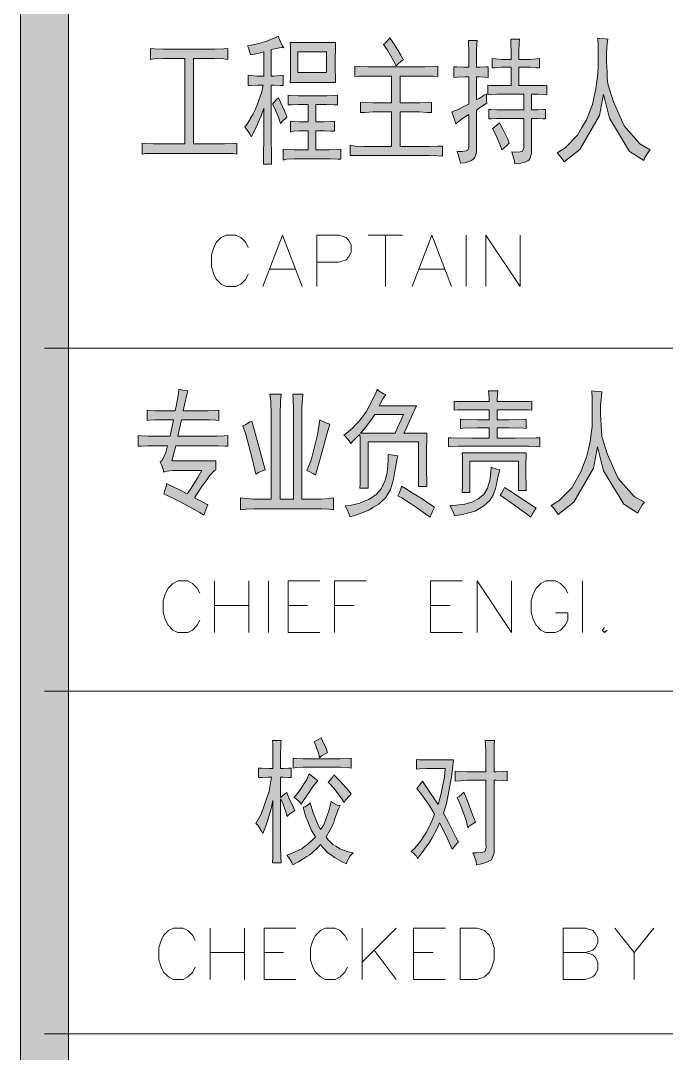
# Model space of a CAD drawing. Header units: millimetres. Extents: x -4415 to 173792, y -78716 to 47289.
# Drawn here: x 160225 to 163046, y -50278 to -45764 of the extents above; entities that cross this region are included whole.
import ezdxf

# ---------------------------------------------------------------- set-up
doc = ezdxf.new("R2010")
doc.units = ezdxf.units.MM

msp = doc.modelspace()

# ---------------------------------------------------------------- hatches: boundary and pattern name
h = msp.add_hatch(color=0)
h.dxf.hatch_style = 2
h.paths.add_polyline_path([(160434.1, -75715.9), (160224.8, -75715.9), (160224.8, 44288.1), (160434.1, 44288.1)])
h = msp.add_hatch(color=0)
h.dxf.hatch_style = 2
h.paths.add_polyline_path([(161216.7, -45873.8), (161231.7, -45870.6), (161266.1, -45863.1), (161285.4, -45857.7), (161303.7, -45852.3), (161335.9, -45839.5), (161349.8, -45830.9), (161356.3, -45845.9), (161368.1, -45872.7), (161374.5, -45882.4), (161368.1, -45881.3), (161355.2, -45882.4), (161348.8, -45884.5), (161342.3, -45885.6), (161327.3, -45888.8), (161319.8, -45889.9), (161319.8, -46005.8), (161331.6, -46005.8), (161358.4, -46003.7), (161372.4, -46002.6), (161372.4, -46047.7), (161358.4, -46046.6), (161331.6, -46045.6), (161319.8, -46045.6), (161319.8, -46252.8), (161319.8, -46278.5), (161320.8, -46348.3), (161320.8, -46391.2), (161286.5, -46391.2), (161286.5, -46348.3), (161287.6, -46279.6), (161287.6, -46254.9), (161287.6, -46146.5), (161275.8, -46179.8), (161247.9, -46242), (161232.8, -46271), (161226.4, -46259.2), (161212.4, -46238.8), (161204.9, -46229.1), (161216.7, -46213), (161239.3, -46174.4), (161248.9, -46154), (161258.6, -46132.5), (161276.8, -46078.8), (161284.3, -46045.6), (161261.8, -46045.6), (161229.6, -46046.6), (161218.9, -46047.7), (161218.9, -46002.6), (161233.9, -46003.7), (161256.4, -46005.8), (161262.9, -46005.8), (161287.6, -46005.8), (161287.6, -45899.6), (161276.8, -45902.8), (161246.8, -45910.3), (161229.6, -45913.5), (161226.4, -45902.8), (161221, -45882.4)])
h = msp.add_hatch(color=0)
h.paths.add_polyline_path([(161600, -45859.9), (161600, -45885.6), (161598.9, -45932.9), (161598.9, -45953.2), (161598.9, -45973.6), (161600, -46013.4), (161600, -46033.8), (161402.4, -46033.8), (161403.5, -46011.2), (161404.6, -45969.3), (161404.6, -45949), (161404.6, -45928.6), (161403.5, -45884.5), (161402.4, -45859.9)])
h.paths.add_polyline_path([(161561.3, -45990.8), (161561.3, -45899.6), (161435.7, -45899.6), (161435.7, -45990.8)])
h = msp.add_hatch(color=0)
h.dxf.hatch_style = 2
h.paths.add_polyline_path([(161865.1, -45960.8), (161854.4, -45939.3), (161827.5, -45893.1), (161810.4, -45868.4), (161819, -45860.9), (161834, -45844.8), (161838.3, -45838.4), (161857.6, -45866.3), (161886.6, -45914.6), (161897.3, -45935), (161891.9, -45938.2), (161875.8, -45951.1)])
h = msp.add_hatch(color=0)
h.dxf.hatch_style = 2
h.paths.add_polyline_path([(162182.9, -45909.2), (162182.9, -45892.1), (162181.8, -45863.1), (162181.8, -45850.2), (162220.4, -45850.2), (162218.3, -45864.1), (162216.1, -45896.4), (162216.1, -45913.5), (162216.1, -45967.2), (162231.2, -45967.2), (162256.9, -45966.1), (162267.7, -45965.1), (162267.7, -46012.3), (162254.8, -46011.2), (162229, -46010.1), (162216.1, -46010.1), (162216.1, -46108.9), (162228, -46103.5), (162250.5, -46089.6), (162261.2, -46083.1), (162261.2, -46096), (162261.2, -46117.5), (162262.3, -46125), (162247.3, -46133.6), (162224.7, -46148.6), (162216.1, -46156.1), (162216.1, -46323.6), (162216.1, -46339.7), (162209.7, -46362.2), (162202.2, -46368.7), (162194.7, -46375.1), (162166.8, -46384.8), (162146.4, -46386.9), (162144.2, -46375.1), (162136.7, -46349.4), (162132.4, -46335.4), (162150.7, -46335.4), (162172.1, -46333.3), (162176.4, -46331.1), (162179.6, -46330), (162182.9, -46317.2), (162182.9, -46306.4), (162182.9, -46174.4), (162176.4, -46178.7), (162164.6, -46186.2), (162158.2, -46190.5), (162151.7, -46194.8), (162136.7, -46206.6), (162127, -46215.2), (162123.8, -46205.5), (162115.2, -46179.8), (162108.8, -46162.6), (162136.7, -46151.8), (162173.2, -46133.6), (162182.9, -46128.2), (162182.9, -46010.1), (162165.7, -46010.1), (162132.4, -46011.2), (162117.4, -46012.3), (162117.4, -45965.1), (162131.3, -45966.1), (162163.5, -45967.2), (162182.9, -45967.2)])
h = msp.add_hatch(color=0)
h.dxf.hatch_style = 2
h.paths.add_polyline_path([(162368.6, -46047.7), (162368.6, -45967.2), (162341.7, -45967.2), (162324.6, -45967.2), (162296.7, -45969.3), (162285.9, -45970.4), (162285.9, -45929.6), (162299.9, -45930.7), (162327.8, -45932.9), (162341.7, -45932.9), (162368.6, -45932.9), (162368.6, -45902.8), (162367.5, -45859.9), (162366.4, -45844.8), (162404, -45844.8), (162402.9, -45859.9), (162401.9, -45902.8), (162401.9, -45932.9), (162437.3, -45932.9), (162451.2, -45932.9), (162479.2, -45930.7), (162492, -45929.6), (162492, -45970.4), (162479.2, -45969.3), (162451.2, -45967.2), (162437.3, -45967.2), (162401.9, -45967.2), (162401.9, -46047.7), (162467.3, -46047.7), (162485.6, -46047.7), (162513.5, -46046.6), (162524.2, -46045.6), (162524.2, -46087.4), (162511.4, -46086.4), (162485.6, -46085.3), (162470.6, -46085.3), (162456.6, -46085.3), (162456.6, -46154), (162469.5, -46154), (162484.5, -46154), (162509.2, -46152.9), (162518.9, -46151.8), (162518.9, -46193.7), (162507.1, -46192.6), (162482.4, -46191.6), (162469.5, -46191.6), (162456.6, -46191.6), (162456.6, -46325.8), (162456.6, -46345.1), (162448, -46370.8), (162440.5, -46376.2), (162431.9, -46381.6), (162404, -46388), (162384.7, -46389.1), (162383.6, -46378.4), (162376.1, -46352.6), (162370.7, -46337.6), (162385.8, -46338.6), (162407.2, -46337.6), (162412.6, -46336.5), (162418, -46334.3), (162423.3, -46320.4), (162423.3, -46308.6), (162423.3, -46191.6), (162319.2, -46191.6), (162306.3, -46191.6), (162282.7, -46192.6), (162270.9, -46193.7), (162270.9, -46151.8), (162281.6, -46152.9), (162306.3, -46154), (162319.2, -46154), (162423.3, -46154), (162423.3, -46085.3), (162313.8, -46085.3), (162305.2, -46085.3), (162281.6, -46086.4), (162266.6, -46087.4), (162266.6, -46045.6), (162277.3, -46046.6), (162298.8, -46047.7), (162308.5, -46047.7)])
h = msp.add_hatch(color=0)
h.dxf.hatch_style = 2
h.paths.add_polyline_path([(162569.3, -46341.9), (162604.8, -46319.3), (162658.4, -46264.6), (162677.7, -46231.3), (162697.1, -46198), (162723.9, -46130.4), (162731.4, -46096), (162738.9, -46061.7), (162747.5, -45996.2), (162748.6, -45966.1), (162748.6, -45936.1), (162748.6, -45873.8), (162746.5, -45840.5), (162756.1, -45841.6), (162778.7, -45843.8), (162790.5, -45844.8), (162788.3, -45864.1), (162785.1, -45902.8), (162785.1, -45923.2), (162785.1, -45942.5), (162787.2, -45988.7), (162788.3, -46014.4), (162790.5, -46040.2), (162816.2, -46118.6), (162838.8, -46171.2), (162862.4, -46223.8), (162931.1, -46302.1), (162976.2, -46327.9), (162965.4, -46341.9), (162951.5, -46365.5), (162948.3, -46375.1), (162886, -46335.4), (162798, -46190.5), (162771.1, -46085.3), (162754, -46178.7), (162668.1, -46326.8), (162599.4, -46381.6), (162595.1, -46373), (162580.1, -46352.6)])
h = msp.add_hatch(color=0)
h.dxf.hatch_style = 2
h.paths.add_polyline_path([(161052.5, -45887.8), (161073.9, -45887.8), (161112.6, -45886.7), (161130.8, -45885.6), (161130.8, -45932.9), (161112.6, -45930.7), (161073.9, -45929.6), (161052.5, -45929.6), (160980.6, -45929.6), (160980.6, -46302.1), (161095.4, -46302.1), (161115.8, -46302.1), (161152.3, -46301.1), (161169.5, -46300), (161169.5, -46347.2), (161152.3, -46345.1), (161116.9, -46344), (161097.6, -46344), (160823.8, -46344), (160803.4, -46344), (160770.1, -46345.1), (160756.2, -46347.2), (160756.2, -46300), (160771.2, -46301.1), (160805.6, -46302.1), (160824.9, -46302.1), (160941.9, -46302.1), (160941.9, -45929.6), (160871.1, -45929.6), (160848.5, -45929.6), (160808.8, -45930.7), (160791.6, -45932.9), (160791.6, -45885.6), (160808.8, -45886.7), (160848.5, -45887.8), (160871.1, -45887.8)])
h = msp.add_hatch(color=0)
h.dxf.hatch_style = 2
h.paths.add_polyline_path([(161976.8, -45965.1), (161990.7, -45965.1), (162026.1, -45964), (162047.6, -45962.9), (162047.6, -46008), (162026.1, -46006.9), (161990.7, -46005.8), (161976.8, -46005.8), (161883.4, -46005.8), (161883.4, -46122.9), (161953.1, -46122.9), (161968.2, -46122.9), (162001.4, -46121.8), (162020.8, -46120.7), (162020.8, -46165.8), (162001.4, -46164.7), (161968.2, -46162.6), (161953.1, -46162.6), (161883.4, -46162.6), (161883.4, -46313.9), (161993.9, -46313.9), (162010, -46313.9), (162047.6, -46312.9), (162068, -46311.8), (162068, -46355.8), (162047.6, -46354.7), (162010, -46353.7), (161993.9, -46353.7), (161665.4, -46353.7), (161665.4, -46308.6), (161686.9, -46311.8), (161724.5, -46313.9), (161741.7, -46313.9), (161845.8, -46313.9), (161845.8, -46162.6), (161777.1, -46162.6), (161763.1, -46162.6), (161728.8, -46164.7), (161709.5, -46165.8), (161709.5, -46120.7), (161730.9, -46121.8), (161764.2, -46122.9), (161777.1, -46122.9), (161845.8, -46122.9), (161845.8, -46005.8), (161757.8, -46005.8), (161739.5, -46005.8), (161703, -46006.9), (161684.8, -46008), (161684.8, -45962.9), (161704.1, -45964), (161741.7, -45965.1), (161758.8, -45965.1)])
h = msp.add_hatch(color=0)
h.dxf.hatch_style = 2
h.paths.add_polyline_path([(161549.5, -46092.8), (161563.5, -46092.8), (161593.5, -46091.7), (161609.6, -46089.6), (161609.6, -46132.5), (161593.5, -46131.4), (161563.5, -46130.4), (161549.5, -46130.4), (161515.2, -46130.4), (161515.2, -46205.5), (161535.5, -46205.5), (161548.4, -46205.5), (161579.6, -46204.4), (161596.7, -46203.4), (161596.7, -46247.4), (161579.6, -46246.3), (161550.6, -46245.2), (161539.8, -46245.2), (161515.2, -46245.2), (161515.2, -46327.9), (161558.1, -46327.9), (161574.2, -46327.9), (161607.5, -46326.8), (161624.6, -46325.8), (161624.6, -46369.8), (161610.7, -46368.7), (161577.4, -46367.6), (161558.1, -46367.6), (161440, -46367.6), (161420.7, -46367.6), (161386.3, -46369.8), (161372.4, -46373), (161372.4, -46325.8), (161386.3, -46326.8), (161420.7, -46327.9), (161440, -46327.9), (161481.9, -46327.9), (161481.9, -46245.2), (161457.2, -46245.2), (161443.2, -46245.2), (161416.4, -46247.4), (161404.6, -46250.6), (161404.6, -46203.4), (161416.4, -46204.4), (161443.2, -46205.5), (161457.2, -46205.5), (161481.9, -46205.5), (161481.9, -46130.4), (161454, -46130.4), (161437.9, -46130.4), (161407.8, -46131.4), (161393.8, -46132.5), (161393.8, -46089.6), (161407.8, -46091.7), (161437.9, -46092.8), (161454, -46092.8)])
h = msp.add_hatch(color=0)
h.dxf.hatch_style = 2
h.paths.add_polyline_path([(161350.9, -46101.4), (161360.6, -46119.6), (161378.8, -46160.4), (161388.5, -46184), (161383.1, -46189.4), (161369.2, -46203.4), (161360.6, -46213), (161350.9, -46186.2), (161333.7, -46144.3), (161325.1, -46128.2), (161330.5, -46121.8), (161343.4, -46108.9)])
h = msp.add_hatch(color=0)
h.dxf.hatch_style = 2
h.paths.add_polyline_path([(162317.1, -46209.8), (162332.1, -46237.7), (162353.6, -46281.7), (162360, -46300), (162351.4, -46307.5), (162335.3, -46322.5), (162327.8, -46327.9), (162319.2, -46303.2), (162298.8, -46257), (162287, -46235.6), (162293.4, -46231.3), (162308.5, -46218.4)])
h = msp.add_hatch(color=0)
h.dxf.hatch_style = 2
h.paths.add_polyline_path([(161025.6, -47926.3), (161008.5, -47914.5), (160921.5, -47867.3), (160850.7, -47831.9), (160855, -47817.9), (160861.4, -47795.4), (160862.5, -47786.8), (160879.6, -47795.4), (160924.7, -47817.9), (160952.6, -47831.9), (160966.6, -47811.5), (160998.8, -47761), (161016, -47731), (160889.3, -47731), (160875.3, -47732), (160855, -47735.3), (160848.5, -47737.4), (160848.5, -47731), (160842.1, -47708.4), (160834.6, -47692.3), (160843.1, -47686.9), (160859.2, -47651.5), (160866.8, -47622.5), (160798.1, -47622.5), (160780.9, -47622.5), (160750.8, -47623.6), (160737.9, -47624.7), (160737.9, -47577.4), (160750.8, -47578.5), (160780.9, -47579.6), (160798.1, -47579.6), (160877.5, -47579.6), (160892.5, -47508.7), (160826, -47508.7), (160812, -47508.7), (160787.3, -47509.8), (160777.7, -47512), (160777.7, -47466.9), (160787.3, -47468), (160812, -47469), (160826, -47469), (160900, -47469), (160906.5, -47441.1), (160914, -47393.9), (160916.1, -47374.6), (160932.2, -47378.9), (160951.6, -47382.1), (160954.8, -47382.1), (160950.5, -47399.2), (160940.8, -47443.3), (160935.5, -47469), (161031, -47469), (161042.8, -47469), (161072.9, -47468), (161091.1, -47466.9), (161091.1, -47512), (161078.2, -47509.8), (161048.2, -47508.7), (161031, -47508.7), (160927.9, -47508.7), (160911.8, -47579.6), (161069.7, -47579.6), (161082.5, -47579.6), (161113.7, -47578.5), (161130.8, -47577.4), (161130.8, -47624.7), (161118, -47623.6), (161087.9, -47622.5), (161070.7, -47622.5), (160903.3, -47622.5), (160896.8, -47644), (160888.2, -47677.3), (160886.1, -47688), (161078.2, -47688), (161078.2, -47727.7), (161071.8, -47731), (161050.3, -47753.5), (161035.3, -47775), (161019.2, -47796.4), (160994.5, -47834), (160984.8, -47850.1), (161007.4, -47861.9), (161036.4, -47877), (161042.8, -47879.1)])
h = msp.add_hatch(color=0)
h.dxf.hatch_style = 2
h.paths.add_polyline_path([(161362.7, -47396), (161360.6, -47429.3), (161359.5, -47485.1), (161359.5, -47508.7), (161359.5, -47855.5), (161417.5, -47855.5), (161417.5, -47480.8), (161417.5, -47461.5), (161415.3, -47419.6), (161414.2, -47396), (161458.3, -47396), (161456.1, -47415.3), (161454, -47455.1), (161454, -47476.5), (161454, -47855.5), (161523.7, -47855.5), (161537.7, -47855.5), (161572, -47853.3), (161592.4, -47850.1), (161592.4, -47902.7), (161572, -47899.5), (161538.8, -47897.3), (161524.8, -47897.3), (161256.4, -47897.3), (161244.6, -47897.3), (161209.2, -47899.5), (161185.6, -47902.7), (161185.6, -47850.1), (161209.2, -47853.3), (161243.6, -47855.5), (161255.4, -47855.5), (161319.8, -47855.5), (161319.8, -47506.6), (161319.8, -47481.9), (161317.6, -47427.2), (161314.4, -47396)])
h = msp.add_hatch(color=0)
h.paths.add_polyline_path([(161820, -47398.2), (161808.2, -47417.5), (161794.3, -47442.2), (161792.1, -47447.6), (161954.2, -47447.6), (161932.7, -47493.7), (161905.9, -47553.8), (161899.5, -47567.8), (162000.4, -47567.8), (161999.3, -47585), (161998.2, -47641.9), (161998.2, -47683.7), (161998.2, -47724.5), (161999.3, -47783.6), (162000.4, -47800.7), (161962.8, -47800.7), (161962.8, -47605.4), (161743.8, -47605.4), (161743.8, -47808.2), (161707.3, -47808.2), (161708.4, -47788.9), (161708.4, -47728.8), (161708.4, -47688), (161708.4, -47647.2), (161708.4, -47589.3), (161707.3, -47573.2), (161694.4, -47585), (161675.1, -47604.3), (161667.6, -47612.9), (161660.1, -47601.1), (161644, -47581.7), (161636.5, -47575.3), (161648.3, -47567.8), (161675.1, -47545.2), (161690.1, -47529.1), (161705.2, -47513), (161734.1, -47473.3), (161748.1, -47448.6), (161761, -47425), (161778.2, -47387.4), (161782.5, -47374.6), (161792.1, -47383.1), (161810.4, -47395)])
h.paths.add_polyline_path([(161772.8, -47485.1), (161757.8, -47507.7), (161726.6, -47549.5), (161710.5, -47567.8), (161860.8, -47567.8), (161871.6, -47543.1), (161890.9, -47502.3), (161897.3, -47485.1)])
h = msp.add_hatch(color=0)
h.dxf.hatch_style = 2
h.paths.add_polyline_path([(162309.5, -47382.1), (162308.5, -47396), (162307.4, -47419.6), (162307.4, -47429.3), (162369.7, -47429.3), (162444.8, -47428.2), (162458.8, -47427.2), (162458.8, -47466.9), (162443.7, -47465.8), (162367.5, -47464.7), (162307.4, -47464.7), (162307.4, -47508.7), (162360, -47508.7), (162423.3, -47507.7), (162434.1, -47506.6), (162434.1, -47546.3), (162423.3, -47545.2), (162360, -47544.2), (162307.4, -47544.2), (162307.4, -47589.3), (162384.7, -47589.3), (162477, -47588.2), (162493.1, -47587.1), (162493.1, -47626.8), (162477, -47625.8), (162444.8, -47624.7), (162428.7, -47624.7), (162151.7, -47624.7), (162134.6, -47624.7), (162105.6, -47625.8), (162093.8, -47626.8), (162093.8, -47587.1), (162105.6, -47588.2), (162195.7, -47589.3), (162272, -47589.3), (162272, -47544.2), (162221.5, -47544.2), (162159.2, -47545.2), (162146.4, -47546.3), (162146.4, -47506.6), (162159.2, -47507.7), (162221.5, -47508.7), (162272, -47508.7), (162272, -47464.7), (162210.8, -47464.7), (162134.6, -47465.8), (162118.5, -47466.9), (162118.5, -47427.2), (162130.3, -47428.2), (162207.6, -47429.3), (162272, -47429.3), (162272, -47419.6), (162270.9, -47396), (162269.8, -47382.1)])
h = msp.add_hatch(color=0)
h.dxf.hatch_style = 2
h.paths.add_polyline_path([(162543.6, -47883.4), (162577.9, -47860.9), (162632.7, -47806.1), (162652, -47772.8), (162671.3, -47739.5), (162698.1, -47671.9), (162705.7, -47637.6), (162713.2, -47603.2), (162721.8, -47537.7), (162722.8, -47507.7), (162722.8, -47477.6), (162722.8, -47415.3), (162720.7, -47382.1), (162730.3, -47383.1), (162752.9, -47385.3), (162764.7, -47386.4), (162762.6, -47405.7), (162759.3, -47444.3), (162759.3, -47464.7), (162759.3, -47484.1), (162761.5, -47530.2), (162762.6, -47556), (162764.7, -47581.7), (162789.4, -47660.1), (162813, -47712.7), (162836.6, -47765.3), (162905.3, -47843.7), (162950.4, -47869.4), (162939.7, -47883.4), (162925.7, -47907), (162921.4, -47916.7), (162860.2, -47877), (162772.2, -47732), (162745.4, -47626.8), (162728.2, -47720.2), (162642.3, -47868.4), (162573.6, -47923.1), (162568.3, -47914.5), (162553.2, -47894.1)])
h = msp.add_hatch(color=0)
h.dxf.hatch_style = 2
h.paths.add_polyline_path([(161235, -47514.1), (161245.7, -47550.6), (161274.7, -47658), (161294, -47727.7), (161284.3, -47731), (161264, -47739.5), (161253.2, -47747.1), (161237.1, -47678.4), (161209.2, -47573.2), (161196.3, -47534.5), (161206, -47530.2), (161225.3, -47519.5)])
h = msp.add_hatch(color=0)
h.dxf.hatch_style = 2
h.paths.add_polyline_path([(161576.3, -47528.1), (161564.5, -47567.8), (161533.4, -47679.4), (161513, -47751.4), (161504.4, -47744.9), (161485.1, -47734.2), (161475.4, -47731), (161493.7, -47684.8), (161522.7, -47574.2), (161532.3, -47508.7), (161542, -47514.1), (161563.5, -47523.8)])
h = msp.add_hatch(color=0)
h.dxf.hatch_style = 2
h.paths.add_polyline_path([(161872.6, -47666.5), (161870.5, -47678.4), (161863, -47717), (161858.7, -47743.8), (161854.4, -47769.6), (161840.4, -47813.6), (161830.8, -47830.8), (161821.1, -47848), (161790, -47878), (161767.4, -47890.9), (161746, -47903.8), (161693.4, -47924.2), (161663.3, -47932.8), (161660.1, -47921), (161650.4, -47897.3), (161642.9, -47885.5), (161664.4, -47883.4), (161706.2, -47872.7), (161726.6, -47865.1), (161747, -47856.6), (161778.2, -47835.1), (161790, -47822.2), (161801.8, -47809.3), (161816.8, -47777.1), (161822.2, -47757.8), (161826.5, -47738.5), (161830.8, -47689.1), (161830.8, -47660.1), (161842.6, -47662.3), (161863, -47665.5)])
h = msp.add_hatch(color=0)
h.dxf.hatch_style = 2
h.paths.add_polyline_path([(162434.1, -47652.6), (162434.1, -47666.5), (162433, -47703), (162433, -47725.6), (162433, -47748.1), (162434.1, -47794.3), (162434.1, -47817.9), (162399.7, -47817.9), (162399.7, -47690.2), (162187.2, -47690.2), (162187.2, -47826.5), (162153.9, -47826.5), (162155, -47795.4), (162156, -47746), (162156, -47727.7), (162156, -47709.5), (162155, -47671.9), (162153.9, -47652.6)])
h = msp.add_hatch(color=0)
h.dxf.hatch_style = 2
h.paths.add_polyline_path([(162101.3, -47883.4), (162126, -47882.3), (162165.7, -47877), (162180.7, -47872.7), (162196.8, -47868.4), (162224.7, -47854.4), (162236.5, -47844.7), (162249.4, -47835.1), (162265.5, -47808.2), (162269.8, -47792.1), (162275.2, -47775), (162279.5, -47737.4), (162280.6, -47715.9), (162287, -47719.1), (162305.2, -47724.5), (162318.1, -47727.7), (162314.9, -47741.7), (162307.4, -47773.9), (162304.2, -47792.1), (162299.9, -47809.3), (162290.2, -47838.3), (162282.7, -47850.1), (162275.2, -47861.9), (162249.4, -47885.5), (162230.1, -47896.3), (162210.8, -47908.1), (162156, -47923.1), (162120.6, -47928.5), (162116.3, -47915.6), (162106.6, -47893.1)])
h = msp.add_hatch(color=0)
h.dxf.hatch_style = 2
h.paths.add_polyline_path([(161888.7, -47798.6), (161905.9, -47809.3), (161940.3, -47830.8), (161957.4, -47841.5), (161975.7, -47851.2), (162013.3, -47877), (162033.7, -47890.9), (162028.3, -47899.5), (162018.6, -47922), (162014.3, -47934.9), (161995, -47921), (161958.5, -47895.2), (161941.3, -47883.4), (161924.2, -47871.6), (161889.8, -47850.1), (161872.6, -47841.5), (161880.1, -47826.5), (161887.7, -47806.1)])
h = msp.add_hatch(color=0)
h.dxf.hatch_style = 2
h.paths.add_polyline_path([(162339.6, -47804), (162357.8, -47816.8), (162426.5, -47861.9), (162477, -47895.2), (162470.6, -47904.9), (162458.8, -47924.2), (162454.5, -47934.9), (162435.1, -47919.9), (162368.6, -47871.6), (162320.3, -47838.3), (162324.6, -47831.9), (162334.2, -47813.6)])
h = msp.add_hatch(color=0)
h.dxf.hatch_style = 2
h.paths.add_polyline_path([(161327.3, -49033.1), (161327.3, -48986.9), (161326.2, -48925.8), (161325.1, -48910.7), (161362.7, -48910.7), (161361.6, -48925.8), (161360.6, -48986.9), (161360.6, -49033.1), (161371.3, -49033.1), (161394.9, -49032), (161406.7, -49031), (161406.7, -49072.8), (161394.9, -49071.8), (161372.4, -49070.7), (161360.6, -49070.7), (161360.6, -49159.8), (161367, -49154.4), (161379.9, -49143.7), (161387.4, -49138.3), (161397.1, -49160.9), (161415.3, -49200.6), (161422.8, -49216.7), (161414.2, -49222), (161397.1, -49234.9), (161389.6, -49242.4), (161384.2, -49223.1), (161370.2, -49184.5), (161360.6, -49165.1), (161360.6, -49348.7), (161360.6, -49372.3), (161361.6, -49420.6), (161362.7, -49445.3), (161325.1, -49445.3), (161326.2, -49420.6), (161327.3, -49372.3), (161327.3, -49348.7), (161327.3, -49173.7), (161319.8, -49209.2), (161297.2, -49281.1), (161283.3, -49317.6), (161275.8, -49303.6), (161260.7, -49281.1), (161253.2, -49273.6), (161275.8, -49232.8), (161310.1, -49131.9), (161320.8, -49070.7), (161306.9, -49070.7), (161279, -49071.8), (161264, -49072.8), (161264, -49031), (161279, -49032), (161310.1, -49033.1)])
h = msp.add_hatch(color=0)
h.dxf.hatch_style = 2
h.paths.add_polyline_path([(161537.7, -48898.9), (161544.1, -48911.8), (161559.2, -48945.1), (161565.6, -48964.4), (161558.1, -48967.6), (161539.8, -48978.4), (161530.2, -48985.9), (161528, -48970.8), (161516.2, -48936.5), (161507.6, -48917.2)])
h = msp.add_hatch(color=0)
h.dxf.hatch_style = 2
h.paths.add_polyline_path([(162123.8, -49044.9), (162145.3, -49046), (162174.3, -49047.1), (162181.8, -49047.1), (162258, -49047.1), (162258, -48976.2), (162258, -48961.2), (162255.9, -48927.9), (162254.8, -48910.7), (162295.6, -48910.7), (162294.5, -48924.7), (162293.4, -48960.1), (162293.4, -48981.6), (162293.4, -49047.1), (162302, -49047.1), (162331, -49046), (162351.4, -49044.9), (162351.4, -49086.8), (162331, -49085.7), (162302, -49084.6), (162293.4, -49084.6), (162293.4, -49380.9), (162294.5, -49403.5), (162282.7, -49432.4), (162270.9, -49437.8), (162259.1, -49444.3), (162232.2, -49451.8), (162217.2, -49453.9), (162215.1, -49440), (162206.5, -49414.2), (162201.1, -49402.4), (162220.4, -49402.4), (162245.1, -49399.2), (162250.5, -49397), (162254.8, -49393.8), (162259.1, -49376.6), (162258, -49362.7), (162258, -49084.6), (162183.9, -49084.6), (162176.4, -49084.6), (162146.4, -49086.8), (162123.8, -49088.9)])
h = msp.add_hatch(color=0)
h.dxf.hatch_style = 2
h.paths.add_polyline_path([(161603.2, -48990.2), (161620.4, -48990.2), (161653.6, -48989.1), (161669.7, -48988), (161669.7, -49031), (161655.8, -49028.8), (161622.5, -49027.7), (161603.2, -49027.7), (161477.6, -49027.7), (161459.3, -49027.7), (161429.3, -49028.8), (161415.3, -49031), (161415.3, -48988), (161429.3, -48989.1), (161459.3, -48990.2), (161477.6, -48990.2)])
h = msp.add_hatch(color=0)
h.dxf.hatch_style = 2
h.paths.add_polyline_path([(161954.2, -48993.4), (161967.1, -48994.5), (161998.2, -48995.5), (162016.5, -48995.5), (162116.3, -48995.5), (162107.7, -49070.7), (162086.3, -49186.6), (162072.3, -49228.5), (162094.8, -49269.3), (162127, -49332.6), (162137.8, -49355.2), (162131.3, -49361.6), (162117.4, -49376.6), (162109.9, -49386.3), (162091.6, -49343.3), (162063.7, -49286.5), (162055.1, -49270.4), (162044.4, -49295), (162022.9, -49336.9), (162012.2, -49353), (162001.4, -49369.1), (161975.7, -49405.6), (161959.6, -49426), (161953.1, -49415.3), (161939.2, -49400.2), (161931.7, -49396), (161946.7, -49380.9), (161973.5, -49348.7), (161986.4, -49329.4), (161998.2, -49311.1), (162021.8, -49262.8), (162033.7, -49232.8), (162012.2, -49198.4), (161973.5, -49142.6), (161956.4, -49120.1), (161961.7, -49113.6), (161973.5, -49098.6), (161981, -49088.9), (162006.8, -49127.6), (162041.2, -49178), (162049.8, -49190.9), (162061.6, -49148), (162076.6, -49069.6), (162079.8, -49033.1), (162016.5, -49033.1), (161998.2, -49033.1), (161967.1, -49034.2), (161954.2, -49035.3)])
h = msp.add_hatch(color=0)
h.dxf.hatch_style = 2
h.paths.add_polyline_path([(161523.7, -49086.8), (161517.3, -49093.2), (161499, -49115.8), (161488.3, -49132.9), (161476.5, -49150.1), (161458.3, -49178), (161450.7, -49188.8), (161444.3, -49180.2), (161428.2, -49166.2), (161419.6, -49159.8), (161442.2, -49132.9), (161475.4, -49081.4), (161486.2, -49056.7)])
h = msp.add_hatch(color=0)
h.dxf.hatch_style = 2
h.paths.add_polyline_path([(161593.5, -49061), (161620.4, -49088.9), (161659, -49130.8), (161669.7, -49143.7), (161661.1, -49153.3), (161645, -49171.6), (161638.6, -49181.3), (161628.9, -49165.1), (161594.6, -49120.1), (161568.8, -49092.2), (161577.4, -49084.6), (161589.2, -49069.6)])
h = msp.add_hatch(color=0)
h.dxf.hatch_style = 2
h.paths.add_polyline_path([(162161.4, -49136.2), (162176.4, -49171.6), (162201.1, -49238.1), (162211.9, -49268.2), (162201.1, -49274.6), (162183.9, -49286.5), (162178.6, -49291.8), (162171.1, -49259.6), (162147.4, -49194.1), (162132.4, -49159.8), (162138.9, -49156.6), (162152.8, -49144.8)])
h = msp.add_hatch(color=0)
h.dxf.hatch_style = 2
h.paths.add_polyline_path([(161489.4, -49183.4), (161501.2, -49223.1), (161524.8, -49281.1), (161535.5, -49299.3), (161549.5, -49278.9), (161572, -49217.7), (161581.7, -49177), (161589.2, -49183.4), (161608.5, -49193.1), (161620.4, -49195.2), (161613.9, -49209.2), (161602.1, -49240.3), (161596.7, -49256.4), (161591.4, -49273.6), (161572, -49311.1), (161559.2, -49331.5), (161566.7, -49343.3), (161589.2, -49364.8), (161604.3, -49374.5), (161619.3, -49384.1), (161655.8, -49398.1), (161677.2, -49402.4), (161665.4, -49414.2), (161651.5, -49437.8), (161648.3, -49449.6), (161630, -49441), (161596.7, -49422.8), (161582.8, -49412.1), (161567.8, -49401.3), (161544.1, -49377.7), (161535.5, -49364.8), (161524.8, -49377.7), (161500.1, -49400.2), (161488.3, -49409.9), (161475.4, -49418.5), (161438.9, -49441), (161414.2, -49453.9), (161408.9, -49441), (161394.9, -49420.6), (161387.4, -49412.1), (161414.2, -49402.4), (161452.9, -49384.1), (161465.8, -49374.5), (161478.7, -49364.8), (161502.3, -49343.3), (161513, -49331.5), (161495.8, -49304.7), (161470.1, -49240.3), (161459.3, -49202.7), (161467.9, -49200.6), (161482.9, -49190.9)])

# ---------------------------------------------------------------- linework, layer by layer
at = {"color": 0, "lineweight": 0}
for points in [[(160434.1, -75715.9), (160224.8, -75715.9), (160224.8, 44288.1), (160434.1, 44288.1)], [(161216.7, -45873.8), (161231.7, -45870.6), (161266.1, -45863.1), (161285.4, -45857.7), (161303.7, -45852.3), (161335.9, -45839.5), (161349.8, -45830.9), (161356.3, -45845.9), (161368.1, -45872.7), (161374.5, -45882.4), (161368.1, -45881.3), (161355.2, -45882.4), (161348.8, -45884.5), (161342.3, -45885.6), (161327.3, -45888.8), (161319.8, -45889.9), (161319.8, -46005.8), (161331.6, -46005.8), (161358.4, -46003.7), (161372.4, -46002.6), (161372.4, -46047.7), (161358.4, -46046.6), (161331.6, -46045.6), (161319.8, -46045.6), (161319.8, -46252.8), (161319.8, -46278.5), (161320.8, -46348.3), (161320.8, -46391.2), (161286.5, -46391.2), (161286.5, -46348.3), (161287.6, -46279.6), (161287.6, -46254.9), (161287.6, -46146.5), (161275.8, -46179.8), (161247.9, -46242), (161232.8, -46271), (161226.4, -46259.2), (161212.4, -46238.8), (161204.9, -46229.1), (161216.7, -46213), (161239.3, -46174.4), (161248.9, -46154), (161258.6, -46132.5), (161276.8, -46078.8), (161284.3, -46045.6), (161261.8, -46045.6), (161229.6, -46046.6), (161218.9, -46047.7), (161218.9, -46002.6), (161233.9, -46003.7), (161256.4, -46005.8), (161262.9, -46005.8), (161287.6, -46005.8), (161287.6, -45899.6), (161276.8, -45902.8), (161246.8, -45910.3), (161229.6, -45913.5), (161226.4, -45902.8), (161221, -45882.4)], [(161600, -45859.9), (161600, -45885.6), (161598.9, -45932.9), (161598.9, -45953.2), (161598.9, -45973.6), (161600, -46013.4), (161600, -46033.8), (161402.4, -46033.8), (161403.5, -46011.2), (161404.6, -45969.3), (161404.6, -45949), (161404.6, -45928.6), (161403.5, -45884.5), (161402.4, -45859.9)], [(161865.1, -45960.8), (161854.4, -45939.3), (161827.5, -45893.1), (161810.4, -45868.4), (161819, -45860.9), (161834, -45844.8), (161838.3, -45838.4), (161857.6, -45866.3), (161886.6, -45914.6), (161897.3, -45935), (161891.9, -45938.2), (161875.8, -45951.1)], [(162182.9, -45909.2), (162182.9, -45892.1), (162181.8, -45863.1), (162181.8, -45850.2), (162220.4, -45850.2), (162218.3, -45864.1), (162216.1, -45896.4), (162216.1, -45913.5), (162216.1, -45967.2), (162231.2, -45967.2), (162256.9, -45966.1), (162267.7, -45965.1), (162267.7, -46012.3), (162254.8, -46011.2), (162229, -46010.1), (162216.1, -46010.1), (162216.1, -46108.9), (162228, -46103.5), (162250.5, -46089.6), (162261.2, -46083.1), (162261.2, -46096), (162261.2, -46117.5), (162262.3, -46125), (162247.3, -46133.6), (162224.7, -46148.6), (162216.1, -46156.1), (162216.1, -46323.6), (162216.1, -46339.7), (162209.7, -46362.2), (162202.2, -46368.7), (162194.7, -46375.1), (162166.8, -46384.8), (162146.4, -46386.9), (162144.2, -46375.1), (162136.7, -46349.4), (162132.4, -46335.4), (162150.7, -46335.4), (162172.1, -46333.3), (162176.4, -46331.1), (162179.6, -46330), (162182.9, -46317.2), (162182.9, -46306.4), (162182.9, -46174.4), (162176.4, -46178.7), (162164.6, -46186.2), (162158.2, -46190.5), (162151.7, -46194.8), (162136.7, -46206.6), (162127, -46215.2), (162123.8, -46205.5), (162115.2, -46179.8), (162108.8, -46162.6), (162136.7, -46151.8), (162173.2, -46133.6), (162182.9, -46128.2), (162182.9, -46010.1), (162165.7, -46010.1), (162132.4, -46011.2), (162117.4, -46012.3), (162117.4, -45965.1), (162131.3, -45966.1), (162163.5, -45967.2), (162182.9, -45967.2)], [(162368.6, -46047.7), (162368.6, -45967.2), (162341.7, -45967.2), (162324.6, -45967.2), (162296.7, -45969.3), (162285.9, -45970.4), (162285.9, -45929.6), (162299.9, -45930.7), (162327.8, -45932.9), (162341.7, -45932.9), (162368.6, -45932.9), (162368.6, -45902.8), (162367.5, -45859.9), (162366.4, -45844.8), (162404, -45844.8), (162402.9, -45859.9), (162401.9, -45902.8), (162401.9, -45932.9), (162437.3, -45932.9), (162451.2, -45932.9), (162479.2, -45930.7), (162492, -45929.6), (162492, -45970.4), (162479.2, -45969.3), (162451.2, -45967.2), (162437.3, -45967.2), (162401.9, -45967.2), (162401.9, -46047.7), (162467.3, -46047.7), (162485.6, -46047.7), (162513.5, -46046.6), (162524.2, -46045.6), (162524.2, -46087.4), (162511.4, -46086.4), (162485.6, -46085.3), (162470.6, -46085.3), (162456.6, -46085.3), (162456.6, -46154), (162469.5, -46154), (162484.5, -46154), (162509.2, -46152.9), (162518.9, -46151.8), (162518.9, -46193.7), (162507.1, -46192.6), (162482.4, -46191.6), (162469.5, -46191.6), (162456.6, -46191.6), (162456.6, -46325.8), (162456.6, -46345.1), (162448, -46370.8), (162440.5, -46376.2), (162431.9, -46381.6), (162404, -46388), (162384.7, -46389.1), (162383.6, -46378.4), (162376.1, -46352.6), (162370.7, -46337.6), (162385.8, -46338.6), (162407.2, -46337.6), (162412.6, -46336.5), (162418, -46334.3), (162423.3, -46320.4), (162423.3, -46308.6), (162423.3, -46191.6), (162319.2, -46191.6), (162306.3, -46191.6), (162282.7, -46192.6), (162270.9, -46193.7), (162270.9, -46151.8), (162281.6, -46152.9), (162306.3, -46154), (162319.2, -46154), (162423.3, -46154), (162423.3, -46085.3), (162313.8, -46085.3), (162305.2, -46085.3), (162281.6, -46086.4), (162266.6, -46087.4), (162266.6, -46045.6), (162277.3, -46046.6), (162298.8, -46047.7), (162308.5, -46047.7)], [(162569.3, -46341.9), (162604.8, -46319.3), (162658.4, -46264.6), (162677.7, -46231.3), (162697.1, -46198), (162723.9, -46130.4), (162731.4, -46096), (162738.9, -46061.7), (162747.5, -45996.2), (162748.6, -45966.1), (162748.6, -45936.1), (162748.6, -45873.8), (162746.5, -45840.5), (162756.1, -45841.6), (162778.7, -45843.8), (162790.5, -45844.8), (162788.3, -45864.1), (162785.1, -45902.8), (162785.1, -45923.2), (162785.1, -45942.5), (162787.2, -45988.7), (162788.3, -46014.4), (162790.5, -46040.2), (162816.2, -46118.6), (162838.8, -46171.2), (162862.4, -46223.8), (162931.1, -46302.1), (162976.2, -46327.9), (162965.4, -46341.9), (162951.5, -46365.5), (162948.3, -46375.1), (162886, -46335.4), (162798, -46190.5), (162771.1, -46085.3), (162754, -46178.7), (162668.1, -46326.8), (162599.4, -46381.6), (162595.1, -46373), (162580.1, -46352.6)], [(161052.5, -45887.8), (161073.9, -45887.8), (161112.6, -45886.7), (161130.8, -45885.6), (161130.8, -45932.9), (161112.6, -45930.7), (161073.9, -45929.6), (161052.5, -45929.6), (160980.6, -45929.6), (160980.6, -46302.1), (161095.4, -46302.1), (161115.8, -46302.1), (161152.3, -46301.1), (161169.5, -46300), (161169.5, -46347.2), (161152.3, -46345.1), (161116.9, -46344), (161097.6, -46344), (160823.8, -46344), (160803.4, -46344), (160770.1, -46345.1), (160756.2, -46347.2), (160756.2, -46300), (160771.2, -46301.1), (160805.6, -46302.1), (160824.9, -46302.1), (160941.9, -46302.1), (160941.9, -45929.6), (160871.1, -45929.6), (160848.5, -45929.6), (160808.8, -45930.7), (160791.6, -45932.9), (160791.6, -45885.6), (160808.8, -45886.7), (160848.5, -45887.8), (160871.1, -45887.8)], [(161561.3, -45990.8), (161561.3, -45899.6), (161435.7, -45899.6), (161435.7, -45990.8)], [(161976.8, -45965.1), (161990.7, -45965.1), (162026.1, -45964), (162047.6, -45962.9), (162047.6, -46008), (162026.1, -46006.9), (161990.7, -46005.8), (161976.8, -46005.8), (161883.4, -46005.8), (161883.4, -46122.9), (161953.1, -46122.9), (161968.2, -46122.9), (162001.4, -46121.8), (162020.8, -46120.7), (162020.8, -46165.8), (162001.4, -46164.7), (161968.2, -46162.6), (161953.1, -46162.6), (161883.4, -46162.6), (161883.4, -46313.9), (161993.9, -46313.9), (162010, -46313.9), (162047.6, -46312.9), (162068, -46311.8), (162068, -46355.8), (162047.6, -46354.7), (162010, -46353.7), (161993.9, -46353.7), (161665.4, -46353.7), (161665.4, -46308.6), (161686.9, -46311.8), (161724.5, -46313.9), (161741.7, -46313.9), (161845.8, -46313.9), (161845.8, -46162.6), (161777.1, -46162.6), (161763.1, -46162.6), (161728.8, -46164.7), (161709.5, -46165.8), (161709.5, -46120.7), (161730.9, -46121.8), (161764.2, -46122.9), (161777.1, -46122.9), (161845.8, -46122.9), (161845.8, -46005.8), (161757.8, -46005.8), (161739.5, -46005.8), (161703, -46006.9), (161684.8, -46008), (161684.8, -45962.9), (161704.1, -45964), (161741.7, -45965.1), (161758.8, -45965.1)], [(161549.5, -46092.8), (161563.5, -46092.8), (161593.5, -46091.7), (161609.6, -46089.6), (161609.6, -46132.5), (161593.5, -46131.4), (161563.5, -46130.4), (161549.5, -46130.4), (161515.2, -46130.4), (161515.2, -46205.5), (161535.5, -46205.5), (161548.4, -46205.5), (161579.6, -46204.4), (161596.7, -46203.4), (161596.7, -46247.4), (161579.6, -46246.3), (161550.6, -46245.2), (161539.8, -46245.2), (161515.2, -46245.2), (161515.2, -46327.9), (161558.1, -46327.9), (161574.2, -46327.9), (161607.5, -46326.8), (161624.6, -46325.8), (161624.6, -46369.8), (161610.7, -46368.7), (161577.4, -46367.6), (161558.1, -46367.6), (161440, -46367.6), (161420.7, -46367.6), (161386.3, -46369.8), (161372.4, -46373), (161372.4, -46325.8), (161386.3, -46326.8), (161420.7, -46327.9), (161440, -46327.9), (161481.9, -46327.9), (161481.9, -46245.2), (161457.2, -46245.2), (161443.2, -46245.2), (161416.4, -46247.4), (161404.6, -46250.6), (161404.6, -46203.4), (161416.4, -46204.4), (161443.2, -46205.5), (161457.2, -46205.5), (161481.9, -46205.5), (161481.9, -46130.4), (161454, -46130.4), (161437.9, -46130.4), (161407.8, -46131.4), (161393.8, -46132.5), (161393.8, -46089.6), (161407.8, -46091.7), (161437.9, -46092.8), (161454, -46092.8)], [(161350.9, -46101.4), (161360.6, -46119.6), (161378.8, -46160.4), (161388.5, -46184), (161383.1, -46189.4), (161369.2, -46203.4), (161360.6, -46213), (161350.9, -46186.2), (161333.7, -46144.3), (161325.1, -46128.2), (161330.5, -46121.8), (161343.4, -46108.9)], [(162317.1, -46209.8), (162332.1, -46237.7), (162353.6, -46281.7), (162360, -46300), (162351.4, -46307.5), (162335.3, -46322.5), (162327.8, -46327.9), (162319.2, -46303.2), (162298.8, -46257), (162287, -46235.6), (162293.4, -46231.3), (162308.5, -46218.4)], [(161025.6, -47926.3), (161008.5, -47914.5), (160921.5, -47867.3), (160850.7, -47831.9), (160855, -47817.9), (160861.4, -47795.4), (160862.5, -47786.8), (160879.6, -47795.4), (160924.7, -47817.9), (160952.6, -47831.9), (160966.6, -47811.5), (160998.8, -47761), (161016, -47731), (160889.3, -47731), (160875.3, -47732), (160855, -47735.3), (160848.5, -47737.4), (160848.5, -47731), (160842.1, -47708.4), (160834.6, -47692.3), (160843.1, -47686.9), (160859.2, -47651.5), (160866.8, -47622.5), (160798.1, -47622.5), (160780.9, -47622.5), (160750.8, -47623.6), (160737.9, -47624.7), (160737.9, -47577.4), (160750.8, -47578.5), (160780.9, -47579.6), (160798.1, -47579.6), (160877.5, -47579.6), (160892.5, -47508.7), (160826, -47508.7), (160812, -47508.7), (160787.3, -47509.8), (160777.7, -47512), (160777.7, -47466.9), (160787.3, -47468), (160812, -47469), (160826, -47469), (160900, -47469), (160906.5, -47441.1), (160914, -47393.9), (160916.1, -47374.6), (160932.2, -47378.9), (160951.6, -47382.1), (160954.8, -47382.1), (160950.5, -47399.2), (160940.8, -47443.3), (160935.5, -47469), (161031, -47469), (161042.8, -47469), (161072.9, -47468), (161091.1, -47466.9), (161091.1, -47512), (161078.2, -47509.8), (161048.2, -47508.7), (161031, -47508.7), (160927.9, -47508.7), (160911.8, -47579.6), (161069.7, -47579.6), (161082.5, -47579.6), (161113.7, -47578.5), (161130.8, -47577.4), (161130.8, -47624.7), (161118, -47623.6), (161087.9, -47622.5), (161070.7, -47622.5), (160903.3, -47622.5), (160896.8, -47644), (160888.2, -47677.3), (160886.1, -47688), (161078.2, -47688), (161078.2, -47727.7), (161071.8, -47731), (161050.3, -47753.5), (161035.3, -47775), (161019.2, -47796.4), (160994.5, -47834), (160984.8, -47850.1), (161007.4, -47861.9), (161036.4, -47877), (161042.8, -47879.1)], [(161362.7, -47396), (161360.6, -47429.3), (161359.5, -47485.1), (161359.5, -47508.7), (161359.5, -47855.5), (161417.5, -47855.5), (161417.5, -47480.8), (161417.5, -47461.5), (161415.3, -47419.6), (161414.2, -47396), (161458.3, -47396), (161456.1, -47415.3), (161454, -47455.1), (161454, -47476.5), (161454, -47855.5), (161523.7, -47855.5), (161537.7, -47855.5), (161572, -47853.3), (161592.4, -47850.1), (161592.4, -47902.7), (161572, -47899.5), (161538.8, -47897.3), (161524.8, -47897.3), (161256.4, -47897.3), (161244.6, -47897.3), (161209.2, -47899.5), (161185.6, -47902.7), (161185.6, -47850.1), (161209.2, -47853.3), (161243.6, -47855.5), (161255.4, -47855.5), (161319.8, -47855.5), (161319.8, -47506.6), (161319.8, -47481.9), (161317.6, -47427.2), (161314.4, -47396)], [(161820, -47398.2), (161808.2, -47417.5), (161794.3, -47442.2), (161792.1, -47447.6), (161954.2, -47447.6), (161932.7, -47493.7), (161905.9, -47553.8), (161899.5, -47567.8), (162000.4, -47567.8), (161999.3, -47585), (161998.2, -47641.9), (161998.2, -47683.7), (161998.2, -47724.5), (161999.3, -47783.6), (162000.4, -47800.7), (161962.8, -47800.7), (161962.8, -47605.4), (161743.8, -47605.4), (161743.8, -47808.2), (161707.3, -47808.2), (161708.4, -47788.9), (161708.4, -47728.8), (161708.4, -47688), (161708.4, -47647.2), (161708.4, -47589.3), (161707.3, -47573.2), (161694.4, -47585), (161675.1, -47604.3), (161667.6, -47612.9), (161660.1, -47601.1), (161644, -47581.7), (161636.5, -47575.3), (161648.3, -47567.8), (161675.1, -47545.2), (161690.1, -47529.1), (161705.2, -47513), (161734.1, -47473.3), (161748.1, -47448.6), (161761, -47425), (161778.2, -47387.4), (161782.5, -47374.6), (161792.1, -47383.1), (161810.4, -47395)], [(162309.5, -47382.1), (162308.5, -47396), (162307.4, -47419.6), (162307.4, -47429.3), (162369.7, -47429.3), (162444.8, -47428.2), (162458.8, -47427.2), (162458.8, -47466.9), (162443.7, -47465.8), (162367.5, -47464.7), (162307.4, -47464.7), (162307.4, -47508.7), (162360, -47508.7), (162423.3, -47507.7), (162434.1, -47506.6), (162434.1, -47546.3), (162423.3, -47545.2), (162360, -47544.2), (162307.4, -47544.2), (162307.4, -47589.3), (162384.7, -47589.3), (162477, -47588.2), (162493.1, -47587.1), (162493.1, -47626.8), (162477, -47625.8), (162444.8, -47624.7), (162428.7, -47624.7), (162151.7, -47624.7), (162134.6, -47624.7), (162105.6, -47625.8), (162093.8, -47626.8), (162093.8, -47587.1), (162105.6, -47588.2), (162195.7, -47589.3), (162272, -47589.3), (162272, -47544.2), (162221.5, -47544.2), (162159.2, -47545.2), (162146.4, -47546.3), (162146.4, -47506.6), (162159.2, -47507.7), (162221.5, -47508.7), (162272, -47508.7), (162272, -47464.7), (162210.8, -47464.7), (162134.6, -47465.8), (162118.5, -47466.9), (162118.5, -47427.2), (162130.3, -47428.2), (162207.6, -47429.3), (162272, -47429.3), (162272, -47419.6), (162270.9, -47396), (162269.8, -47382.1)], [(162543.6, -47883.4), (162577.9, -47860.9), (162632.7, -47806.1), (162652, -47772.8), (162671.3, -47739.5), (162698.1, -47671.9), (162705.7, -47637.6), (162713.2, -47603.2), (162721.8, -47537.7), (162722.8, -47507.7), (162722.8, -47477.6), (162722.8, -47415.3), (162720.7, -47382.1), (162730.3, -47383.1), (162752.9, -47385.3), (162764.7, -47386.4), (162762.6, -47405.7), (162759.3, -47444.3), (162759.3, -47464.7), (162759.3, -47484.1), (162761.5, -47530.2), (162762.6, -47556), (162764.7, -47581.7), (162789.4, -47660.1), (162813, -47712.7), (162836.6, -47765.3), (162905.3, -47843.7), (162950.4, -47869.4), (162939.7, -47883.4), (162925.7, -47907), (162921.4, -47916.7), (162860.2, -47877), (162772.2, -47732), (162745.4, -47626.8), (162728.2, -47720.2), (162642.3, -47868.4), (162573.6, -47923.1), (162568.3, -47914.5), (162553.2, -47894.1)], [(161772.8, -47485.1), (161757.8, -47507.7), (161726.6, -47549.5), (161710.5, -47567.8), (161860.8, -47567.8), (161871.6, -47543.1), (161890.9, -47502.3), (161897.3, -47485.1)], [(161235, -47514.1), (161245.7, -47550.6), (161274.7, -47658), (161294, -47727.7), (161284.3, -47731), (161264, -47739.5), (161253.2, -47747.1), (161237.1, -47678.4), (161209.2, -47573.2), (161196.3, -47534.5), (161206, -47530.2), (161225.3, -47519.5)], [(161576.3, -47528.1), (161564.5, -47567.8), (161533.4, -47679.4), (161513, -47751.4), (161504.4, -47744.9), (161485.1, -47734.2), (161475.4, -47731), (161493.7, -47684.8), (161522.7, -47574.2), (161532.3, -47508.7), (161542, -47514.1), (161563.5, -47523.8)], [(161872.6, -47666.5), (161870.5, -47678.4), (161863, -47717), (161858.7, -47743.8), (161854.4, -47769.6), (161840.4, -47813.6), (161830.8, -47830.8), (161821.1, -47848), (161790, -47878), (161767.4, -47890.9), (161746, -47903.8), (161693.4, -47924.2), (161663.3, -47932.8), (161660.1, -47921), (161650.4, -47897.3), (161642.9, -47885.5), (161664.4, -47883.4), (161706.2, -47872.7), (161726.6, -47865.1), (161747, -47856.6), (161778.2, -47835.1), (161790, -47822.2), (161801.8, -47809.3), (161816.8, -47777.1), (161822.2, -47757.8), (161826.5, -47738.5), (161830.8, -47689.1), (161830.8, -47660.1), (161842.6, -47662.3), (161863, -47665.5)], [(162434.1, -47652.6), (162434.1, -47666.5), (162433, -47703), (162433, -47725.6), (162433, -47748.1), (162434.1, -47794.3), (162434.1, -47817.9), (162399.7, -47817.9), (162399.7, -47690.2), (162187.2, -47690.2), (162187.2, -47826.5), (162153.9, -47826.5), (162155, -47795.4), (162156, -47746), (162156, -47727.7), (162156, -47709.5), (162155, -47671.9), (162153.9, -47652.6)], [(162101.3, -47883.4), (162126, -47882.3), (162165.7, -47877), (162180.7, -47872.7), (162196.8, -47868.4), (162224.7, -47854.4), (162236.5, -47844.7), (162249.4, -47835.1), (162265.5, -47808.2), (162269.8, -47792.1), (162275.2, -47775), (162279.5, -47737.4), (162280.6, -47715.9), (162287, -47719.1), (162305.2, -47724.5), (162318.1, -47727.7), (162314.9, -47741.7), (162307.4, -47773.9), (162304.2, -47792.1), (162299.9, -47809.3), (162290.2, -47838.3), (162282.7, -47850.1), (162275.2, -47861.9), (162249.4, -47885.5), (162230.1, -47896.3), (162210.8, -47908.1), (162156, -47923.1), (162120.6, -47928.5), (162116.3, -47915.6), (162106.6, -47893.1)], [(161888.7, -47798.6), (161905.9, -47809.3), (161940.3, -47830.8), (161957.4, -47841.5), (161975.7, -47851.2), (162013.3, -47877), (162033.7, -47890.9), (162028.3, -47899.5), (162018.6, -47922), (162014.3, -47934.9), (161995, -47921), (161958.5, -47895.2), (161941.3, -47883.4), (161924.2, -47871.6), (161889.8, -47850.1), (161872.6, -47841.5), (161880.1, -47826.5), (161887.7, -47806.1)], [(162339.6, -47804), (162357.8, -47816.8), (162426.5, -47861.9), (162477, -47895.2), (162470.6, -47904.9), (162458.8, -47924.2), (162454.5, -47934.9), (162435.1, -47919.9), (162368.6, -47871.6), (162320.3, -47838.3), (162324.6, -47831.9), (162334.2, -47813.6)], [(161327.3, -49033.1), (161327.3, -48986.9), (161326.2, -48925.8), (161325.1, -48910.7), (161362.7, -48910.7), (161361.6, -48925.8), (161360.6, -48986.9), (161360.6, -49033.1), (161371.3, -49033.1), (161394.9, -49032), (161406.7, -49031), (161406.7, -49072.8), (161394.9, -49071.8), (161372.4, -49070.7), (161360.6, -49070.7), (161360.6, -49159.8), (161367, -49154.4), (161379.9, -49143.7), (161387.4, -49138.3), (161397.1, -49160.9), (161415.3, -49200.6), (161422.8, -49216.7), (161414.2, -49222), (161397.1, -49234.9), (161389.6, -49242.4), (161384.2, -49223.1), (161370.2, -49184.5), (161360.6, -49165.1), (161360.6, -49348.7), (161360.6, -49372.3), (161361.6, -49420.6), (161362.7, -49445.3), (161325.1, -49445.3), (161326.2, -49420.6), (161327.3, -49372.3), (161327.3, -49348.7), (161327.3, -49173.7), (161319.8, -49209.2), (161297.2, -49281.1), (161283.3, -49317.6), (161275.8, -49303.6), (161260.7, -49281.1), (161253.2, -49273.6), (161275.8, -49232.8), (161310.1, -49131.9), (161320.8, -49070.7), (161306.9, -49070.7), (161279, -49071.8), (161264, -49072.8), (161264, -49031), (161279, -49032), (161310.1, -49033.1)], [(161537.7, -48898.9), (161544.1, -48911.8), (161559.2, -48945.1), (161565.6, -48964.4), (161558.1, -48967.6), (161539.8, -48978.4), (161530.2, -48985.9), (161528, -48970.8), (161516.2, -48936.5), (161507.6, -48917.2)], [(162123.8, -49044.9), (162145.3, -49046), (162174.3, -49047.1), (162181.8, -49047.1), (162258, -49047.1), (162258, -48976.2), (162258, -48961.2), (162255.9, -48927.9), (162254.8, -48910.7), (162295.6, -48910.7), (162294.5, -48924.7), (162293.4, -48960.1), (162293.4, -48981.6), (162293.4, -49047.1), (162302, -49047.1), (162331, -49046), (162351.4, -49044.9), (162351.4, -49086.8), (162331, -49085.7), (162302, -49084.6), (162293.4, -49084.6), (162293.4, -49380.9), (162294.5, -49403.5), (162282.7, -49432.4), (162270.9, -49437.8), (162259.1, -49444.3), (162232.2, -49451.8), (162217.2, -49453.9), (162215.1, -49440), (162206.5, -49414.2), (162201.1, -49402.4), (162220.4, -49402.4), (162245.1, -49399.2), (162250.5, -49397), (162254.8, -49393.8), (162259.1, -49376.6), (162258, -49362.7), (162258, -49084.6), (162183.9, -49084.6), (162176.4, -49084.6), (162146.4, -49086.8), (162123.8, -49088.9)], [(161603.2, -48990.2), (161620.4, -48990.2), (161653.6, -48989.1), (161669.7, -48988), (161669.7, -49031), (161655.8, -49028.8), (161622.5, -49027.7), (161603.2, -49027.7), (161477.6, -49027.7), (161459.3, -49027.7), (161429.3, -49028.8), (161415.3, -49031), (161415.3, -48988), (161429.3, -48989.1), (161459.3, -48990.2), (161477.6, -48990.2)], [(161954.2, -48993.4), (161967.1, -48994.5), (161998.2, -48995.5), (162016.5, -48995.5), (162116.3, -48995.5), (162107.7, -49070.7), (162086.3, -49186.6), (162072.3, -49228.5), (162094.8, -49269.3), (162127, -49332.6), (162137.8, -49355.2), (162131.3, -49361.6), (162117.4, -49376.6), (162109.9, -49386.3), (162091.6, -49343.3), (162063.7, -49286.5), (162055.1, -49270.4), (162044.4, -49295), (162022.9, -49336.9), (162012.2, -49353), (162001.4, -49369.1), (161975.7, -49405.6), (161959.6, -49426), (161953.1, -49415.3), (161939.2, -49400.2), (161931.7, -49396), (161946.7, -49380.9), (161973.5, -49348.7), (161986.4, -49329.4), (161998.2, -49311.1), (162021.8, -49262.8), (162033.7, -49232.8), (162012.2, -49198.4), (161973.5, -49142.6), (161956.4, -49120.1), (161961.7, -49113.6), (161973.5, -49098.6), (161981, -49088.9), (162006.8, -49127.6), (162041.2, -49178), (162049.8, -49190.9), (162061.6, -49148), (162076.6, -49069.6), (162079.8, -49033.1), (162016.5, -49033.1), (161998.2, -49033.1), (161967.1, -49034.2), (161954.2, -49035.3)], [(161523.7, -49086.8), (161517.3, -49093.2), (161499, -49115.8), (161488.3, -49132.9), (161476.5, -49150.1), (161458.3, -49178), (161450.7, -49188.8), (161444.3, -49180.2), (161428.2, -49166.2), (161419.6, -49159.8), (161442.2, -49132.9), (161475.4, -49081.4), (161486.2, -49056.7)], [(161593.5, -49061), (161620.4, -49088.9), (161659, -49130.8), (161669.7, -49143.7), (161661.1, -49153.3), (161645, -49171.6), (161638.6, -49181.3), (161628.9, -49165.1), (161594.6, -49120.1), (161568.8, -49092.2), (161577.4, -49084.6), (161589.2, -49069.6)], [(162161.4, -49136.2), (162176.4, -49171.6), (162201.1, -49238.1), (162211.9, -49268.2), (162201.1, -49274.6), (162183.9, -49286.5), (162178.6, -49291.8), (162171.1, -49259.6), (162147.4, -49194.1), (162132.4, -49159.8), (162138.9, -49156.6), (162152.8, -49144.8)], [(161489.4, -49183.4), (161501.2, -49223.1), (161524.8, -49281.1), (161535.5, -49299.3), (161549.5, -49278.9), (161572, -49217.7), (161581.7, -49177), (161589.2, -49183.4), (161608.5, -49193.1), (161620.4, -49195.2), (161613.9, -49209.2), (161602.1, -49240.3), (161596.7, -49256.4), (161591.4, -49273.6), (161572, -49311.1), (161559.2, -49331.5), (161566.7, -49343.3), (161589.2, -49364.8), (161604.3, -49374.5), (161619.3, -49384.1), (161655.8, -49398.1), (161677.2, -49402.4), (161665.4, -49414.2), (161651.5, -49437.8), (161648.3, -49449.6), (161630, -49441), (161596.7, -49422.8), (161582.8, -49412.1), (161567.8, -49401.3), (161544.1, -49377.7), (161535.5, -49364.8), (161524.8, -49377.7), (161500.1, -49400.2), (161488.3, -49409.9), (161475.4, -49418.5), (161438.9, -49441), (161414.2, -49453.9), (161408.9, -49441), (161394.9, -49420.6), (161387.4, -49412.1), (161414.2, -49402.4), (161452.9, -49384.1), (161465.8, -49374.5), (161478.7, -49364.8), (161502.3, -49343.3), (161513, -49331.5), (161495.8, -49304.7), (161470.1, -49240.3), (161459.3, -49202.7), (161467.9, -49200.6), (161482.9, -49190.9)], [(162145.3, -49955.2), (162145.3, -49730.9), (162219.4, -49730.9), (162251.6, -49741.6), (162273, -49763.1), (162283.8, -49784.6), (162294.5, -49816.8), (162294.5, -49869.4), (162283.8, -49901.6), (162273, -49923), (162251.6, -49944.5), (162219.4, -49955.2)]]:
    msp.add_lwpolyline(points, close=True, dxfattribs=at)
for points in [[(161218.9, -46755.1), (161208.1, -46733.7), (161186.7, -46712.2), (161165.2, -46701.5), (161122.3, -46701.5), (161100.8, -46712.2), (161079.3, -46733.7), (161068.6, -46755.1), (161058.9, -46787.4), (161058.9, -46840), (161068.6, -46872.2), (161079.3, -46893.6), (161100.8, -46915.1), (161122.3, -46925.8), (161165.2, -46925.8), (161186.7, -46915.1), (161208.1, -46893.6), (161218.9, -46872.2)], [(161283.3, -46925.8), (161369.2, -46701.5), (161455, -46925.8)], [(161518.4, -46925.8), (161518.4, -46701.5), (161615, -46701.5), (161647.2, -46712.2), (161657.9, -46722.9), (161668.7, -46744.4), (161668.7, -46776.6), (161657.9, -46798.1), (161647.2, -46808.8), (161615, -46819.6), (161518.4, -46819.6)], [(161743.8, -46701.5), (161894.1, -46701.5)], [(161819, -46701.5), (161819, -46925.8)], [(161936, -46925.8), (162021.8, -46701.5), (162107.7, -46925.8)], [(162172.1, -46925.8), (162172.1, -46701.5)], [(162258, -46925.8), (162258, -46701.5), (162407.2, -46925.8), (162407.2, -46701.5)], [(161315.5, -46850.7), (161422.8, -46850.7)], [(161968.2, -46850.7), (162075.5, -46850.7)], [(160328.9, -47195.3), (163420.6, -47195.3)], [(161007.4, -48266.6), (160996.7, -48245.2), (160976.3, -48223.7), (160954.8, -48213), (160911.8, -48213), (160890.4, -48223.7), (160868.9, -48245.2), (160858.2, -48266.6), (160847.4, -48298.8), (160847.4, -48352.5), (160858.2, -48384.7), (160868.9, -48406.2), (160890.4, -48427.7), (160911.8, -48438.4), (160954.8, -48438.4), (160976.3, -48427.7), (160996.7, -48406.2), (161007.4, -48384.7)], [(161071.8, -48438.4), (161071.8, -48213)], [(161222.1, -48213), (161222.1, -48438.4)], [(161308, -48438.4), (161308, -48213)], [(161393.8, -48438.4), (161393.8, -48213), (161532.3, -48213)], [(161596.7, -48438.4), (161596.7, -48213), (161736.3, -48213)], [(162016.5, -48438.4), (162016.5, -48213), (162155, -48213)], [(162219.4, -48438.4), (162219.4, -48213), (162369.7, -48438.4), (162369.7, -48213)], [(162615.5, -48266.6), (162604.8, -48245.2), (162583.3, -48223.7), (162561.8, -48213), (162518.9, -48213), (162498.5, -48223.7), (162477, -48245.2), (162466.3, -48266.6), (162455.5, -48298.8), (162455.5, -48352.5), (162466.3, -48384.7), (162477, -48406.2), (162498.5, -48427.7), (162518.9, -48438.4), (162561.8, -48438.4), (162583.3, -48427.7), (162604.8, -48406.2), (162615.5, -48384.7), (162615.5, -48352.5), (162561.8, -48352.5)], [(162679.9, -48438.4), (162679.9, -48213)], [(161071.8, -48320.3), (161222.1, -48320.3)], [(161393.8, -48320.3), (161478.7, -48320.3)], [(161596.7, -48320.3), (161682.6, -48320.3)], [(162016.5, -48320.3), (162101.3, -48320.3)], [(161393.8, -48438.4), (161532.3, -48438.4)], [(162016.5, -48438.4), (162155, -48438.4)], [(162776.5, -48416.9), (162765.8, -48427.7), (162776.5, -48438.4), (162787.2, -48427.7)], [(160328.9, -48695), (170791.2, -48695)], [(160988.1, -49784.6), (160977.3, -49763.1), (160955.9, -49741.6), (160934.4, -49730.9), (160892.5, -49730.9), (160871.1, -49741.6), (160849.6, -49763.1), (160838.8, -49784.6), (160828.1, -49816.8), (160828.1, -49869.4), (160838.8, -49901.6), (160849.6, -49923), (160871.1, -49944.5), (160892.5, -49955.2), (160934.4, -49955.2), (160955.9, -49944.5), (160977.3, -49923), (160988.1, -49901.6)], [(161052.5, -49955.2), (161052.5, -49730.9)], [(161202.8, -49730.9), (161202.8, -49955.2)], [(161288.6, -49955.2), (161288.6, -49730.9), (161427.1, -49730.9)], [(161652.6, -49784.6), (161641.8, -49763.1), (161620.4, -49741.6), (161598.9, -49730.9), (161555.9, -49730.9), (161534.5, -49741.6), (161513, -49763.1), (161502.3, -49784.6), (161491.5, -49816.8), (161491.5, -49869.4), (161502.3, -49901.6), (161513, -49923), (161534.5, -49944.5), (161555.9, -49955.2), (161598.9, -49955.2), (161620.4, -49944.5), (161641.8, -49923), (161652.6, -49901.6)], [(161717, -49955.2), (161717, -49730.9)], [(161866.2, -49730.9), (161717, -49880.1)], [(161941.3, -49955.2), (161941.3, -49730.9), (162080.9, -49730.9)], [(162596.2, -49955.2), (162596.2, -49730.9), (162692.8, -49730.9), (162725, -49741.6), (162735.7, -49752.4), (162746.5, -49773.8), (162746.5, -49795.3), (162735.7, -49816.8), (162725, -49827.5), (162692.8, -49838.2)], [(162821.6, -49730.9), (162906.4, -49838.2), (162992.3, -49730.9)], [(161052.5, -49838.2), (161202.8, -49838.2)], [(161288.6, -49838.2), (161373.4, -49838.2)], [(161769.6, -49827.5), (161866.2, -49955.2)], [(161941.3, -49838.2), (162027.2, -49838.2)], [(162596.2, -49838.2), (162692.8, -49838.2), (162725, -49847.9), (162735.7, -49858.6), (162746.5, -49880.1), (162746.5, -49912.3), (162735.7, -49933.8), (162725, -49944.5), (162692.8, -49955.2), (162596.2, -49955.2)], [(162906.4, -49838.2), (162906.4, -49955.2)], [(161288.6, -49955.2), (161427.1, -49955.2)], [(161941.3, -49955.2), (162080.9, -49955.2)], [(160328.9, -50193.6), (170791.2, -50193.6)]]:
    msp.add_lwpolyline(points, dxfattribs=at)

doc.saveas('drawing.dxf')
